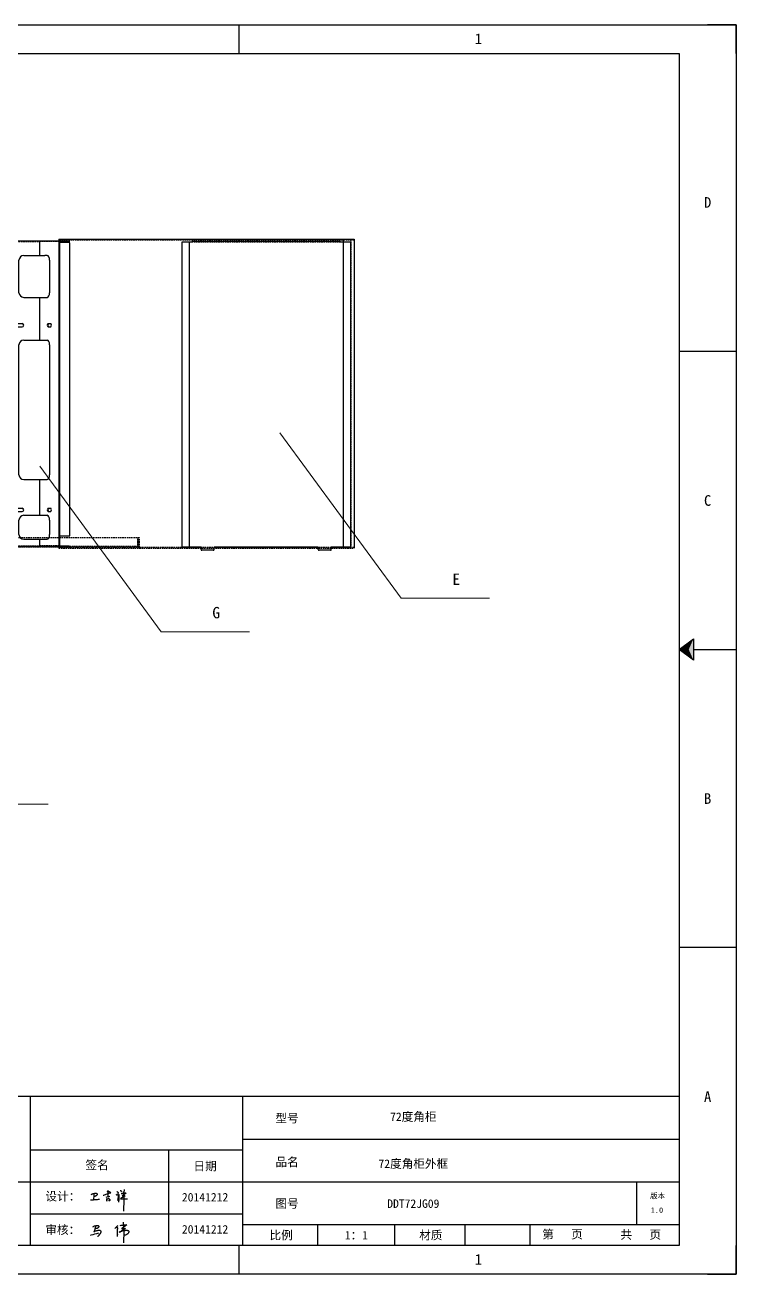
# Model space of a CAD drawing. Header units: millimetres. Extents: x -43476 to -13830, y -16942 to 55335.
# Drawn here: x -40968 to -39455, y 23969 to 26628 of the extents above; entities that cross this region are included whole.
import ezdxf
from ezdxf.enums import TextEntityAlignment as Align

# ---------------------------------------------------------------- set-up
doc = ezdxf.new("R2010")
doc.units = ezdxf.units.MM
doc.linetypes.add('DOT', pattern=[0.25, 0, -0.25])
doc.linetypes.add('HIDDEN2', pattern=[4.7625, 3.175, -1.5875])
doc.layers.add('dim', color=2, linetype='Continuous', lineweight=9)
doc.layers.add('hidden', color=3, linetype='HIDDEN2')
doc.layers.add('print', color=30, linetype='Continuous')
doc.styles.add('Dartop', font='')
doc.styles.add('hzHT', font='simhei.ttf')
doc.styles.get('Dartop').set_extended_font_data('FangSong_GB2312')

# ---------------------------------------------------------------- blocks, each defined once
blk = doc.blocks.new('*U4')
at = {"color": 254, "linetype": 'Continuous', "extrusion": (0, 0, -1)}
for points in [[(-33.167, 11), (-33, 11), (-33.25, 11.188)], [(-33.167, 11), (-33.25, 11.188), (-33.25, 10.812)], [(-33.167, 11), (-33.25, 10.812), (-33, 11)]]:
    blk.add_solid(points, dxfattribs=at)
blk = doc.blocks.new('h')
for p, q in [((20773.3, -2331.8), (20775.3, -2338.7)), ((20789.1, -2340.9), (20773.5, -2331.9)), ((20775.3, -2338.7), (20775.6, -2351.2)), ((20845.7, -2343.5), (20848.4, -2353)), ((20768.1, -2360.9), (20773, -2359.1)), ((20769.5, -2366.9), (20769.8, -2370.6)), ((20769.8, -2370.6), (20770.9, -2378)), ((20770.9, -2378), (20771.5, -2370.6)), ((20772.4, -2369.3), (20774.9, -2367.8)), ((20773, -2359.1), (20784.1, -2355.2)), ((20775.6, -2351.2), (20775.5, -2357.3)), ((20782.2, -2369.2), (20780, -2377.1)), ((20780, -2377.1), (20788.3, -2371.3)), ((20780.1, -2366.4), (20780.8, -2366.4)), ((20781.9, -2367.4), (20782.2, -2369.2)), ((20848.9, -2370.3), (20847.9, -2424)), ((20848.4, -2353), (20848.9, -2370.3))]:
    blk.add_line(p, q)
for points in [[(20699.1, -2348.2, -0.029745), (20704.6, -2345.4, -0.046842), (20708.4, -2344.2, -0.00919), (20714.3, -2343, -0.018517), (20717.2, -2342.5, -0.037841), (20720.3, -2342.4, -0.039541), (20723.2, -2342.8, -0.149785), (20726, -2344.3, -0.204935), (20726.9, -2346.6, -0.074872), (20726.5, -2348.3, -0.061615), (20725.6, -2350.3, -0.034204), (20723.8, -2352.6, -0.045776), (20722.3, -2354.1, -0.054985), (20720.4, -2355.3, -0.036348), (20717.3, -2356.5, -0.067752), (20715.7, -2356.8, -0.043553), (20713.2, -2356.7)], [(20755, -2351.9, -0.024077), (20759.9, -2350.1, -0.013147), (20768.7, -2346.5, -0.00522), (20775.4, -2344.1, -0.018517), (20777.3, -2343.4, -0.008274), (20786.3, -2341, -0.039541), (20788.3, -2340.8, -0.079216), (20789.4, -2341, -0.204935)], [(20816.8, -2335, -0.053561), (20819.6, -2336.1, -0.075272), (20821.3, -2337.3, -0.005295), (20822.5, -2338.5, -0.009337), (20823.1, -2339.1, -0.026146), (20823.7, -2339.8, -0.016644), (20824.5, -2340.9)], [(20832.1, -2329.2, -0.053561), (20834.9, -2330.3, -0.075272), (20836.7, -2331.5, -0.005295), (20837.8, -2332.6, -0.009337), (20838.5, -2333.3, -0.026146), (20839, -2334, -0.016644), (20839.8, -2335.1)], [(20836, -2343.7, -0.02797), (20842.1, -2342.6, -0.048868), (20845.6, -2342.2, -0.00919), (20851.1, -2341.4, -0.018517), (20853.9, -2341.1, -0.037841), (20856.7, -2341.2, -0.039541), (20859.4, -2341.6, -0.018282), (20840.6, -2354.7, -0.000937)], [(20847.6, -2340.2, 0.021784), (20849.6, -2335.9, 0.028296), (20850.8, -2332.4, 0.008136), (20851.9, -2328.2, 0.028913), (20852.2, -2327, 0.08193), (20852.1, -2325.9, 0.075058), (20851.7, -2324.7, 0.275043)], [(20696.6, -2372.4, 0.002073), (20710.6, -2371.9, 0.016137), (20719.6, -2371.3, 0.008314), (20736.9, -2369.3)], [(20813.5, -2350.1, 0.007348), (20815.9, -2348.7, 0.008421), (20818, -2347.3, 0.009459), (20819.7, -2346.2, -0.016325), (20820.7, -2345.5, -0.173771), (20821.8, -2345.3, -0.085159), (20823.9, -2346, -0.125883), (20826, -2347.9, -0.160659), (20826.6, -2350.1, -0.010447), (20826.5, -2352.3, -0.008247), (20826.2, -2355.1, -0.002698), (20825.3, -2374, 0.001562), (20823.9, -2383.7, 0.016137)]]:
    blk.add_lwpolyline(points, format="xyb")
for points in [[(20711.3, -2343.5), (20711.3, -2343.5), (20711.5, -2355.8), (20710.7, -2368), (20710.6, -2371.9)], [(20821.5, -2350.6), (20822.4, -2359.2), (20822.2, -2364.9), (20821.7, -2369), (20821.3, -2376.3), (20823.6, -2368.5), (20827.2, -2366.3), (20829.5, -2366.3)], [(20840.6, -2354.7), (20850, -2354.7), (20855, -2354.3), (20845.9, -2361.1), (20840.5, -2364), (20833, -2367.5), (20863.2, -2367.4), (20865.9, -2367.3)]]:
    blk.add_lwpolyline(points)
for centre, radius, start, end in [((20773.7, -2371.2), 2.3, 121.9907, 163.6016), ((20787.5, -2406), 40.3, 100.6183, 108.2482), ((20780.8, -2367.6), 1.15, 9.4675, 90)]:
    blk.add_arc(centre, radius, start, end)
blk = doc.blocks.new('NYTDNYDNDMN')
for p, q in [((-8519.6, 25414.2), (-8519.6, 25434.2)), ((-8221.9, 25434.2), (-8519.6, 25434.2)), ((-8225.4, 25414.2), (-8225.4, 25434.2)), ((-8224.7, 25415.7), (-8224.7, 25434.2)), ((-8223.4, 25414.2), (-8223.4, 25434.2)), ((-8221.9, 25414.2), (-8221.9, 25434.2)), ((-8221.9, 25414.2), (-8519.6, 25414.2)), ((-8223.4, 25415.7), (-8224.7, 25415.7))]:
    blk.add_line(p, q)
at = {"layer": 'hidden'}
blk.add_line((-8224.7, 25415.7), (-8519.6, 25415.7), dxfattribs=at)
blk = doc.blocks.new('MUTDMSJSJRK')
for p, q in [((-12028, 26195.5), (-11302, 26195.5)), ((-12028, 26195.5), (-12028, 25538)), ((-11302, 26195.5), (-11302, 25538))]:
    blk.add_line(p, q)
at = {"layer": 'hidden'}
for p, q in [((-12026.5, 26195.5), (-12026.5, 25538)), ((-12026.5, 26194), (-11302, 26194)), ((-11328.6, 26194), (-11328.6, 25539.5)), ((-11323.8, 26195.5), (-11323.8, 26194)), ((-11309.6, 26194), (-11309.6, 25539.5)), ((-12028, 25538), (-11302, 25538)), ((-12026.5, 25539.5), (-11302, 25539.5)), ((-11680.9, 25539.5), (-11680.9, 25538)), ((-11644.4, 25539.5), (-11644.4, 25538)), ((-11600.4, 25539.5), (-11600.4, 25538)), ((-11552.4, 25539.5), (-11552.4, 25538)), ((-11463.4, 25539.5), (-11463.4, 25538)), ((-11415.4, 25539.5), (-11415.4, 25538)), ((-11393.4, 25539.5), (-11393.4, 25538)), ((-11356.9, 25539.5), (-11356.9, 25538))]:
    blk.add_line(p, q, dxfattribs=at)
blk = doc.blocks.new('YHSHJDJ')
for p, q in [((-7660.9, 26165.2), (-7659.4, 26165.2)), ((-7660.9, 26165.2), (-7660.9, 26144.2)), ((-7659.4, 26168.2), (-7514.4, 26168.2)), ((-7659.4, 26168.2), (-7659.4, 26165.2)), ((-7577.4, 26168.2), (-7577.4, 26136.7)), ((-7536.4, 26168.2), (-7536.4, 26166.7)), ((-7536.4, 26166.7), (-7536.4, 26165.2)), ((-7535.7, 26165.2), (-7536.4, 26165.2)), ((-7535.7, 26166.7), (-7514.4, 26166.7)), ((-7535.7, 26166.7), (-7535.7, 26165.2)), ((-7535.7, 26165.2), (-7512.9, 26165.2)), ((-7534.9, 26165.2), (-7534.9, 25518.7)), ((-7514.4, 26168.2), (-7514.4, 26166.7)), ((-7662.4, 25520.2), (-7662.4, 26144.2)), ((-7660.9, 26144.2), (-7662.4, 26144.2)), ((-7512.9, 25539.7), (-7512.9, 26163.7)), ((-7620.9, 26057.7), (-7620.9, 26126.7)), ((-7610.9, 26136.7), (-7565.7, 26136.7)), ((-7560.7, 26136.7, -8.7), (-7565.7, 26136.7)), ((-7555.7, 26126.7), (-7555.7, 26057.7)), ((-7610.9, 26047.7), (-7565.7, 26047.7)), ((-7577.4, 26047.7), (-7577.4, 25956.7)), ((-7565.7, 26047.7), (-7560.7, 26047.7, -8.7)), ((-7625.4, 25992), (-7614.4, 25992)), ((-7625.4, 25985), (-7614.4, 25985)), ((-7558.9, 25992), (-7553.4, 25992)), ((-7558.9, 25985), (-7553.4, 25985)), ((-7610.9, 25956.7), (-7560.7, 25956.7)), ((-7620.9, 25669.7), (-7620.9, 25946.7)), ((-7555.7, 25946.7), (-7555.7, 25669.7)), ((-7610.9, 25659.7), (-7560.7, 25659.7)), ((-7577.4, 25659.7), (-7577.4, 25583.7)), ((-7625.4, 25598.7), (-7614.4, 25598.7)), ((-7625.4, 25591.7), (-7614.4, 25591.7)), ((-7610.9, 25583.7), (-7560.7, 25583.7)), ((-7558.9, 25598.7), (-7553.4, 25598.7)), ((-7558.9, 25591.7), (-7553.4, 25591.7)), ((-7620.9, 25542.7), (-7620.9, 25573.7)), ((-7555.7, 25573.7), (-7555.7, 25542.7)), ((-7610.9, 25532.7), (-7560.7, 25532.7)), ((-7577.4, 25532.7), (-7577.4, 25517.2)), ((-7534.9, 25539.7), (-7512.9, 25539.7)), ((-7662.4, 25520.2), (-7659.4, 25520.2)), ((-7659.4, 25517.2), (-7659.4, 25520.2)), ((-7659.4, 25517.2), (-7514.4, 25517.2)), ((-7536.4, 25518.7), (-7536.4, 25520.2)), ((-7535.7, 25520.2), (-7536.4, 25520.2)), ((-7536.4, 25517.2), (-7536.4, 25518.7)), ((-7535.7, 25518.7), (-7535.7, 25520.2)), ((-7535.7, 25518.7), (-7514.4, 25518.7)), ((-7514.4, 25517.2), (-7514.4, 25518.7))]:
    blk.add_line(p, q)
for centre, radius, start, end in [((-7610.9, 26126.7), 10, 90, 180), ((-7610.9, 26057.7), 10, 180, 270), ((-7625.4, 25988.5), 3.5, 90, 270), ((-7614.4, 25988.5), 3.5, 270, 90), ((-7556.3, 25988.5), 4.37, 126.8148, 233.1852), ((-7555, 25988.5), 4.37, 126.8148, 233.1852), ((-7556, 25988.5), 4.37, 306.8148, 53.1852), ((-7610.9, 25946.7), 10, 90, 180), ((-7610.9, 25669.7), 10, 180, 270), ((-7625.4, 25595.2), 3.5, 90, 270), ((-7610.9, 25573.7), 10, 90, 180), ((-7614.4, 25595.2), 3.5, 270, 90), ((-7556.3, 25595.2), 4.37, 126.8148, 233.1852), ((-7555, 25595.2), 4.37, 126.8148, 233.1852), ((-7556, 25595.2), 4.37, 306.8148, 53.1852), ((-7610.9, 25542.7), 10, 180, 270)]:
    blk.add_arc(centre, radius, start, end)
at = {"extrusion": (-0.866025, 1.92296e-16, 0.5)}
for centre, start, end in [((-26126.7, -3787.8, 6543.4), 90, 180), ((-26057.7, -3787.8, 6543.4), 0, 90), ((-25946.7, -3787.8, 6543.4), 90, 180), ((-25669.7, -3787.8, 6543.4), 0, 90), ((-25573.7, -3787.8, 6543.4), 90, 180), ((-25542.7, -3787.8, 6543.4), 0, 90)]:
    blk.add_arc(centre, 10, start, end, dxfattribs=at)
at = {"layer": 'hidden'}
for p, q in [((-7659.4, 26166.7), (-7577.4, 26166.7)), ((-7535.7, 26166.7), (-7577.4, 26166.7)), ((-7660.9, 26144.2), (-7660.9, 25520.2)), ((-7659.4, 25518.7), (-7577.4, 25518.7)), ((-7535.7, 25518.7), (-7577.4, 25518.7))]:
    blk.add_line(p, q, dxfattribs=at)

msp = doc.modelspace()

# ---------------------------------------------------------------- linework, layer by layer
at = {"color": 0, "linetype": 'DOT'}
for p, q in [((-43293.7, 26627.563, -65.061), (-39514.941, 26627.563, -65.061)), ((-39454.509, 26567.131, -65.061), (-39454.509, 24028.983, -65.061)), ((-39514.941, 23968.551, -65.061), (-43293.7, 23968.551, -65.061))]:
    msp.add_line(p, q, dxfattribs=at)
at = {"color": 0}
for p, q in [((-40512.071, 26567.131, -65.061), (-40512.071, 26627.563, -65.061)), ((-39454.509, 26627.563, -65.061), (-39514.941, 26627.563, -65.061)), ((-39454.509, 26567.131, -65.061), (-39454.509, 26627.563, -65.061)), ((-43172.836, 26567.131, -65.061), (-39575.373, 26567.131, -65.061)), ((-39575.373, 26567.131, -65.061), (-39575.373, 24028.983, -65.061)), ((-39454.509, 25932.594, -65.061), (-39575.373, 25932.594, -65.061)), ((-39545.157, 25298.057, -65.061), (-39454.509, 25298.057, -65.061)), ((-39454.509, 24663.52, -65.061), (-39575.373, 24663.52, -65.061)), ((-39575.373, 24346.252, -65.061), (-41410.998, 24346.252, -65.061)), ((-40957.757, 24346.252, -65.061), (-40957.757, 24028.983, -65.061)), ((-40504.516, 24028.983, -65.061), (-40504.516, 24346.252, -65.061)), ((-40504.516, 24255.604, -65.061), (-39575.373, 24255.604, -65.061)), ((-40957.757, 24232.942, -65.061), (-40504.516, 24232.942, -65.061)), ((-40663.151, 24232.942, -65.061), (-40663.151, 24028.983, -65.061)), ((-41410.998, 24164.956, -65.061), (-40957.757, 24164.956, -65.061)), ((-40957.757, 24164.956, -65.061), (-39575.373, 24164.956, -65.061)), ((-39666.021, 24074.307, -65.061), (-39666.021, 24164.956, -65.061)), ((-40957.757, 24096.969, -65.061), (-40504.516, 24096.969, -65.061)), ((-40504.516, 24074.307, -65.061), (-39575.373, 24074.307, -65.061)), ((-40345.055, 24028.983, -65.061), (-40345.055, 24074.307, -65.061)), ((-40180.72, 24028.983, -65.061), (-40180.72, 24074.307, -65.061)), ((-40031.324, 24028.983, -65.061), (-40031.324, 24074.307, -65.061)), ((-39892.642, 24028.983, -65.061), (-39892.642, 24074.307, -65.061)), ((-39575.373, 24028.983, -65.061), (-43172.836, 24028.983, -65.061)), ((-40512.071, 23968.551, -65.061), (-40512.071, 24028.983, -65.061)), ((-39454.509, 23968.551, -65.061), (-39454.509, 24028.983, -65.061)), ((-39514.941, 23968.551, -65.061), (-39454.509, 23968.551, -65.061))]:
    msp.add_line(p, q, dxfattribs=at)
at = {"extrusion": (0.5, 0, 0.866025)}
for p, q in [((-40613.408, 26165.168, 535.2), (-40634.625, 26165.168, 547.45)), ((-40634.625, 26165.168, 547.45), (-40634.625, 25515.668, 547.45)), ((-40619.037, 26165.168, 538.45), (-40619.037, 25515.668, 538.45)), ((-40296.442, 26166.668, 352.2), (-40613.408, 26166.668, 535.2)), ((-40275.225, 26165.168, 339.95), (-40296.442, 26165.168, 352.2)), ((-40290.813, 26165.168, 348.95), (-40290.813, 25515.668, 348.95)), ((-40275.225, 26165.168, 339.95), (-40275.225, 25515.668, 339.95)), ((-40593.489, 25515.668, 523.7), (-40634.625, 25515.668, 547.45)), ((-40593.489, 25511.168, 523.7), (-40593.489, 25515.668, 523.7)), ((-40567.508, 25509.168, 508.7), (-40591.757, 25509.168, 522.7)), ((-40344.074, 25515.668, 379.7), (-40565.776, 25515.668, 507.7)), ((-40565.776, 25511.168, 507.7), (-40565.776, 25515.668, 507.7)), ((-40344.074, 25511.168, 379.7), (-40344.074, 25515.668, 379.7)), ((-40318.093, 25509.168, 364.7), (-40342.342, 25509.168, 378.7)), ((-40275.225, 25515.668, 339.95), (-40316.361, 25515.668, 363.7)), ((-40316.361, 25511.168, 363.7), (-40316.361, 25515.668, 363.7))]:
    msp.add_line(p, q, dxfattribs=at)
for p, q in [((-40762.926, 24065.299, -65.061), (-40757.264, 24065.299, -65.061)), ((-40754.244, 24065.573, -65.061), (-40759.905, 24061.695, -65.061)), ((-40759.701, 24078.739, -65.061), (-40758.4, 24067.876, -65.061)), ((-40758.4, 24067.876, -65.061), (-40758.189, 24059.856, -65.061)), ((-40757.264, 24065.299, -65.061), (-40754.244, 24065.573, -65.061)), ((-40763.11, 24059.983, -65.061), (-40767.563, 24057.572, -65.061)), ((-40759.905, 24061.695, -65.061), (-40763.11, 24059.983, -65.061)), ((-40758.189, 24059.856, -65.061), (-40758.669, 24034.897, -65.061))]:
    msp.add_line(p, q)
at = {"color": 0, "elevation": -65.061}
msp.add_lwpolyline([(-39575.373, 25298.057), (-39545.157, 25320.719), (-39545.157, 25275.395), (-39575.373, 25298.057)], close=True, dxfattribs=at)
for points in [[(-40824.163, 24069.217, -0.02974503), (-40821.572, 24070.516, -0.04684215), (-40819.818, 24071.08, -0.00919025), (-40817.08, 24071.633, -0.01851715), (-40815.708, 24071.832, -0.03784064), (-40814.292, 24071.876, -0.03954126), (-40812.946, 24071.709, -0.14978519), (-40811.632, 24070.992, -0.20493524), (-40811.229, 24069.951, -0.07487171), (-40811.382, 24069.13, -0.06161465), (-40811.829, 24068.221, -0.0342039), (-40812.64, 24067.151, -0.04577587), (-40813.366, 24066.458, -0.05498501), (-40814.243, 24065.907, -0.03634791), (-40815.697, 24065.328, -0.06775206), (-40816.425, 24065.203, -0.04355337), (-40817.569, 24065.262)], [(-40765.706, 24071.98, -0.02797026), (-40762.045, 24072.656, -0.04886788), (-40759.923, 24072.883, -0.00919025), (-40756.586, 24073.377, -0.01851715), (-40754.918, 24073.53, -0.03784064), (-40753.207, 24073.494, -0.03954126), (-40751.594, 24073.207, -0.01828189), (-40762.926, 24065.299, -0.0009369)], [(-40767.563, 24057.572, -0.02974503), (-40763.521, 24059.597, -0.04684215), (-40760.784, 24060.478, -0.00919025), (-40756.514, 24061.341, -0.01851715), (-40754.374, 24061.651, -0.03784064), (-40752.165, 24061.72, -0.03954126), (-40750.065, 24061.46, -0.14978519), (-40748.015, 24060.34, -0.20493524), (-40747.387, 24058.717, -0.07487171), (-40747.625, 24057.436, -0.06161465), (-40748.323, 24056.018, -0.0342039), (-40749.587, 24054.349, -0.04577587), (-40750.719, 24053.268, -0.05498501), (-40752.088, 24052.407, -0.03634791), (-40754.356, 24051.505, -0.06775206), (-40755.492, 24051.309, -0.04355337), (-40757.277, 24051.401)]]:
    msp.add_lwpolyline(points, format="xyb")
at = {"elevation": -65.061}
msp.add_lwpolyline([(-40818.451, 24071.369), (-40818.451, 24071.369), (-40819.317, 24066.059), (-40820.744, 24061.066), (-40821.676, 24058.002)], dxfattribs=at)
at = {"extrusion": (0.5, 0, 0.866025)}
for centre, start, end in [((25511.168, 35414.843, -19843.207), 90, 180), ((25511.168, 35386.843, -19843.207), 180, 270), ((25511.168, 35126.843, -19843.207), 90, 180), ((25511.168, 35098.843, -19843.207), 180, 270)]:
    msp.add_arc(centre, 2, start, end, dxfattribs=at)
for centre, radius, start, end in [((-40798.896, 24105.166, -65.061), 44.746, 299.265464, 300.9495), ((-40697.524, 23730.093, -65.061), 345.5, 102.46592, 103.2053), ((-40932.971, 24233.103, -65.061), 228.77, 313.366132, 315.296084), ((-40772.07, 24065.985, -65.061), 1.463, 52.375745, 91.291159), ((-40772.572, 24066.213, -65.061), 1.676, 357.196828, 33.705179), ((-40810.305, 24068.683, -65.061), 39.498, 352.912546, 354.802684), ((-40795.488, 24067.335, -65.061), 24.62, 354.802684, 357.196828), ((-40830.792, 24060.786, -65.061), 9.578, 281.076982, 291.212632), ((-41041.394, 24915.64, -65.061), 889.914, 283.91895, 284.971512), ((-40807.04, 24032.669, -65.061), 29.257, 113.202449, 120.017497), ((-40813.906, 24048.688, -65.061), 11.828, 102.47486, 113.202449), ((-40796.768, 23971.221, -65.061), 91.169, 100.36867, 102.47486), ((-40815.812, 24056.301, -65.061), 7.545, 283.816254, 294.030509), ((-40809.133, 24038.799, -65.061), 22.469, 96.125337, 100.36867), ((-40814.201, 24052.569, -65.061), 3.48, 294.836428, 309.901134), ((-40860.596, 24095.373, -65.061), 66.577, 316.919563, 320.58866), ((-40810.33, 24049.955, -65.061), 11.249, 87.457037, 96.125337), ((-40810.288, 24050.898, -65.061), 10.304, 78.399567, 87.457037), ((-40822.87, 24063.031, -65.061), 16.928, 324.094808, 331.378357), ((-40808.833, 24057.988, -65.061), 3.067, 44.324655, 78.399567), ((-40809.732, 24056.389, -65.061), 2.261, 319.573073, 337.48549), ((-40815.961, 24061.366, -65.061), 10.165, 324.910666, 333.348429), ((-40811.017, 24059.52, -65.061), 4.951, 326.76781, 340.871018), ((-40807.856, 24058.942, -65.061), 1.702, 357.998393, 44.324655), ((-40809.518, 24059, -65.061), 3.365, 340.871018, 357.998393), ((-40049.522, 23943.701, -65.061), 730.2, 171.410173, 171.768083), ((-42058.758, 24107.487, -65.061), 1288.39, 357.565664, 358.057278)]:
    msp.add_arc(centre, radius, start, end)
at = {"layer": 'dim'}
for p, q in [((-40425.943, 25759.578), (-40167.421, 25407.015)), ((-40937.059, 25688.5), (-40678.537, 25335.937)), ((-40167.421, 25407.015), (-39979.494, 25407.015)), ((-40678.537, 25335.937), (-40490.611, 25335.937)), ((-41106.789, 24968.958), (-40918.863, 24968.958))]:
    msp.add_line(p, q, dxfattribs=at)
at = {"layer": 'hidden', "extrusion": (0.5, 0, 0.866025)}
for p, q in [((-40613.408, 26165.168, 535.2), (-40613.408, 26166.668, 535.2)), ((-40296.442, 26165.168, 352.2), (-40613.408, 26165.168, 535.2)), ((-40296.442, 26165.168, 352.2), (-40296.442, 26166.668, 352.2))]:
    msp.add_line(p, q, dxfattribs=at)
at = {"layer": 'print', "elevation": -65.061}
msp.add_lwpolyline([(-43293.7, 26627.563), (-39454.509, 26627.563), (-39454.509, 23968.551), (-43293.7, 23968.551)], close=True, dxfattribs=at)

# ---------------------------------------------------------------- block references
msp.add_blockref('YHSHJDJ', (-33360.303, 0))
at = {"extrusion": (-0.5, 0, 0.866025), "rotation": 90}
msp.add_blockref('MUTDMSJSJRK', (23.871, -23389.771, 20447.606), dxfattribs=at)
at = {"color": 0, "linetype": 'Continuous', "xscale": 120.8641592944157, "yscale": 120.8641592953105, "zscale": 120.8641592953117}
msp.add_blockref('*U4', (-43563.891, 23968.551, -65.061), dxfattribs=at)
at = {"color": 0, "xscale": 0.4648446119095898, "yscale": 0.4648446119118489, "zscale": 0.4648446119116801}
msp.add_blockref('h', (-50449.487, 25229.354, -65.061), dxfattribs=at)
at = {"layer": 'hidden'}
msp.add_blockref('NYTDNYDNDMN', (-32503.049, 101.5), dxfattribs=at)

# ---------------------------------------------------------------- texts
at = {"color": 0}
for s, height, style, p in [('1', 22.662, 'Dartop', (-40003.176, 26598.065, -65.061)), ('D', 22.662, 'Dartop', (-39514.941, 26249.862, -65.061)), ('C', 22.662, 'Dartop', (-39514.941, 25615.325, -65.061)), ('E', 24.173, 'hzHT', (-40050.153, 25447.6)), ('G', 24.173, 'hzHT', (-40561.269, 25376.522)), ('B', 22.662, 'Dartop', (-39514.941, 24980.789, -65.061)), ('A', 22.662, 'Dartop', (-39514.941, 24346.252, -65.061)), ('型号', 18.1296, 'hzHT', (-40410.456, 24300.136, -65.061)), ('72度角柜', 18.1296, 'hzHT', (-40141.606, 24303.432, -65.061)), ('签名', 18.1296, 'hzHT', (-40815.013, 24200.424, -65.061)), ('日期', 18.1296, 'hzHT', (-40584.97, 24198.193, -65.061)), ('品名', 18.1296, 'hzHT', (-40410.456, 24207.066, -65.061)), ('72度角柜外框', 18.1296, 'hzHT', (-40141.606, 24203.347, -65.061)), ('20141212', 18.1296, 'hzHT', (-40584.97, 24132.099, -65.061)), ('图号', 18.1296, 'hzHT', (-40410.456, 24118.451, -65.061)), ('DDT72JG09', 18.1296, 'hzHT', (-40141.606, 24118.451, -65.061)), ('版本', 11.331, 'hzHT', (-39621.57, 24134.874, -65.061)), ('1.0', 11.331, 'Dartop', (-39622.933, 24104.592, -65.061)), ('20141212', 18.1296, 'hzHT', (-40584.97, 24063.78, -65.061)), ('第   页', 18.1296, 'hzHT', (-39823.896, 24053.054, -65.061)), ('比例', 18.1296, 'hzHT', (-40423.097, 24051.173, -65.061)), ('1：1', 18.1296, 'hzHT', (-40262.835, 24051.173, -65.061)), ('材质', 18.1296, 'hzHT', (-40104.348, 24051.173, -65.061)), ('共   页', 18.1296, 'hzHT', (-39657.36, 24052.394, -65.061)), ('1', 22.662, 'Dartop', (-40003.176, 23999.486, -65.061))]:
    msp.add_text(s, height=height, dxfattribs=dict(at, style=style)).set_placement(p, align=Align.MIDDLE_CENTER)
at = {"color": 0, "style": 'hzHT'}
for s, p in [('设计：', (-40924.84, 24124.89, -65.061)), ('审核：', (-40925.109, 24053.498, -65.061))]:
    msp.add_text(s, height=18.1296, dxfattribs=at).set_placement(p)

doc.saveas('drawing.dxf')
